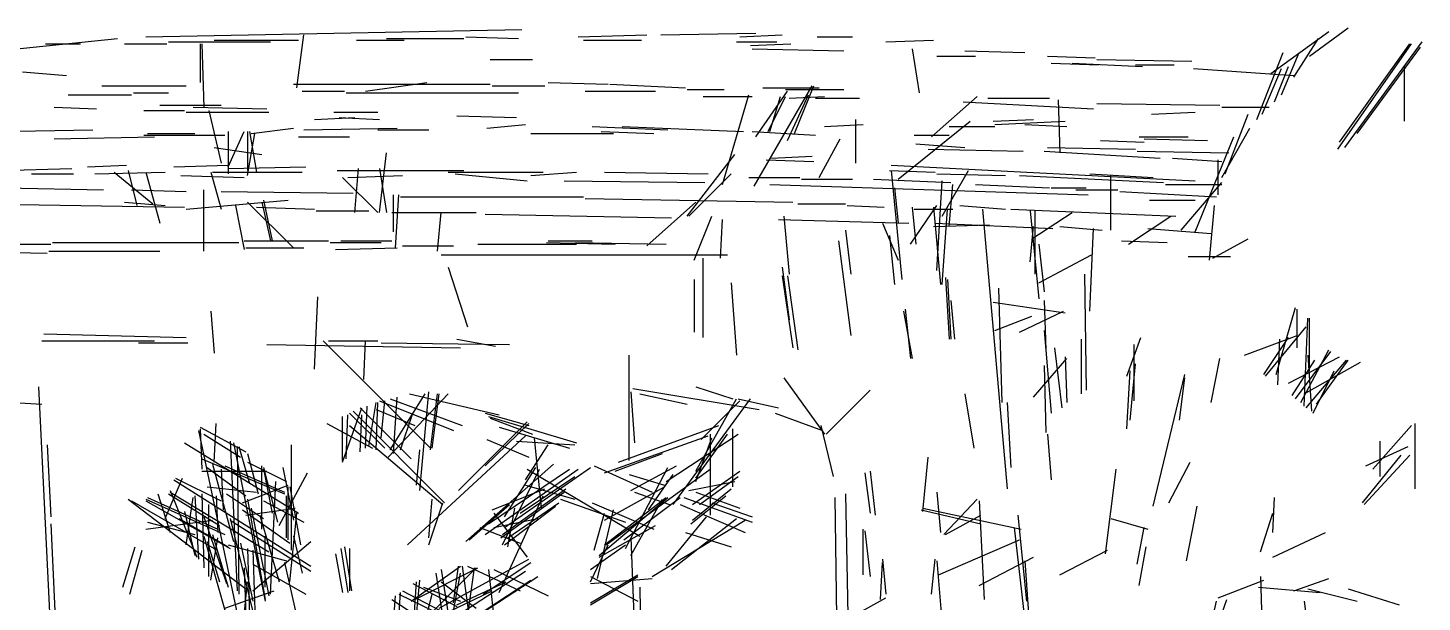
# Model space of a CAD drawing. Header units: metres. Extents: x 0 to 320, y 574 to 1000.
# Drawn here: x 121.2 to 319.5, y 917.6 to 999.2 of the extents above; entities that cross this region are included whole.
import ezdxf

# ---------------------------------------------------------------- set-up
doc = ezdxf.new("R2010")
doc.units = ezdxf.units.M
for name, color, linetype in [('BRIDGE', 6, 'Continuous'), ('CREASE', 3, 'Continuous'), ('CUT', 7, 'Continuous'), ('FOLD', 1, 'Continuous'), ('SLOT', 5, 'Continuous')]:
    doc.layers.add(name, color=color, linetype=linetype)

msp = doc.modelspace()

# ---------------------------------------------------------------- linework, layer by layer
at = {"layer": 'BRIDGE'}
for p, q in [((127, 989.75), (136, 989.75)), ((147, 987.5), (148.75, 980)), ((162, 986.25), (167.75, 986.5)), ((147.75, 982.25), (154.5, 981.25)), ((166.75, 978), (174.5, 978.25)), ((243.75, 979), (250.25, 978.75)), ((289.25, 966.25), (290, 974)), ((268, 971), (274, 970.5)), ((152.25, 968), (160.5, 968)), ((174.5, 968.25), (181.75, 968.25)), ((297, 950), (300.5, 955.25)), ((265.75, 951.25), (266, 941.75)), ((157.75, 923.25), (159.5, 915.5)), ((186.25, 916.5), (192.75, 920.75))]:
    msp.add_line(p, q, dxfattribs=at)
at = {"layer": 'CREASE'}
for p, q in [((303.5, 995.25), (309, 999.25)), ((147.75, 997.5), (159.75, 997.5)), ((159.5, 990.75), (160.5, 998.25)), ((168, 997.5), (174.75, 997.5)), ((183.5, 998), (191, 997.75)), ((199.5, 998), (209.25, 998.25)), ((200.25, 997.5), (208.5, 997.5)), ((222.5, 998), (228.5, 998.25)), ((243.25, 997.25), (250, 997.5)), ((301.25, 992.25), (304.75, 997.75)), ((135, 997), (141, 997)), ((145.75, 997), (145.75, 991.5)), ((146, 997), (146.25, 988)), ((224, 996.75), (229.75, 997)), ((224.25, 996.25), (237.25, 996)), ((250.5, 995.25), (256, 995.25)), ((254.5, 996), (263, 995.75)), ((266.25, 995.25), (273, 995)), ((296, 986.25), (299.75, 995.75)), ((266.75, 994.25), (273.5, 994)), ((269.75, 994.25), (279.75, 993.75)), ((278.75, 994), (284.25, 994)), ((287, 993.5), (301.25, 992.5)), ((296.75, 987), (299.5, 993.5)), ((317, 986), (317, 993.75)), ((169.25, 990.25), (178, 991.5)), ((200.5, 990.25), (210.5, 990.25)), ((224.75, 983.75), (229.25, 990.25)), ((225.75, 990.75), (233.75, 990.75)), ((229, 990.5), (237.25, 990.5)), ((229.5, 989.25), (234.5, 989.5)), ((249.75, 983.75), (256.25, 989.5)), ((140, 988.25), (148.75, 988.25)), ((144.75, 988), (155.25, 987.75)), ((165.5, 986.5), (171.25, 986.25)), ((182.25, 986.75), (190.75, 986.5)), ((258.75, 985.5), (268.75, 986)), ((281, 987), (287.25, 987.25)), ((291.5, 978.5), (294.75, 987)), ((137.75, 984), (149.25, 984)), ((149.75, 984.5), (149.75, 978.5)), ((152.5, 978.25), (153.5, 984.25)), ((171, 984.75), (178.25, 984.75)), ((192.75, 984.25), (204.5, 984.25)), ((202.75, 984.5), (210.25, 984.25)), ((280, 983.5), (289, 983.25)), ((291, 978), (295, 985)), ((171.25, 973), (172.25, 981.5)), ((142, 979.5), (149.75, 979.75)), ((149.75, 979.25), (160.75, 979.5)), ((215, 972.5), (221.75, 981.25)), ((290.5, 975.5), (290.5, 980.5)), ((117.25, 979), (127.5, 979.25)), ((130.75, 978.5), (140.75, 978.75)), ((135.5, 979), (136.75, 974)), ((138, 978.75), (140, 971.5)), ((143, 978.25), (152, 978)), ((215.25, 972.5), (221.25, 978.5)), ((244, 979), (245.5, 963.5)), ((250.5, 978.5), (260.25, 978.25)), ((251.25, 972.5), (255, 979)), ((275.25, 970.5), (275.25, 978.25)), ((146.25, 967.5), (146.25, 976.25)), ((173.25, 970.25), (173.25, 975.5)), ((173.5, 968), (174, 975.5)), ((244.5, 976.5), (245, 971.5)), ((266.75, 976.5), (271.75, 976.5)), ((283, 977), (291, 977)), ((285.25, 970.5), (291, 977.25)), ((112.75, 974.25), (143.5, 973.75)), ((135, 974.5), (140.75, 974)), ((143.75, 973.5), (158.25, 974.75)), ((152.5, 974.5), (159, 968)), ((153.75, 973.75), (162, 973.5)), ((209.25, 968.25), (216.25, 974.5)), ((247, 973.75), (247.5, 968.5)), ((250, 973.75), (251, 962.75)), ((251.25, 962.75), (252, 973.5)), ((173, 973), (185, 973)), ((219.75, 966.5), (220, 972)), ((228.75, 972.5), (229.5, 964.25)), ((264.5, 964.25), (264.5, 973.25)), ((237.5, 970.5), (238.25, 964.25)), ((250, 971), (258, 971.25)), ((280.5, 970.75), (289.5, 970)), ((93, 967.75), (124, 967.25)), ((111.5, 968.5), (124.5, 968.5)), ((124.25, 967.5), (140, 967.5)), ((152, 969), (164, 969)), ((165, 967.75), (173.75, 968)), ((195, 968.75), (204.75, 968.5)), ((265, 968.5), (265.75, 961.75)), ((276.75, 969), (283.25, 968.75)), ((289.75, 966.5), (294.75, 969.25)), ((180, 967), (220.75, 967)), ((265, 963), (272.5, 967)), ((181, 965.25), (183.75, 956.75)), ((228.5, 965.25), (229.5, 957.75)), ((228.5, 964), (230, 953.75)), ((229.25, 964), (230.75, 953.5)), ((251.75, 963.75), (252.25, 955)), ((252, 963.5), (252.5, 955)), ((221.25, 963), (222, 952.75)), ((162, 950.75), (162.5, 961)), ((265.75, 960.5), (266, 953.5)), ((245.75, 959), (247, 952.25)), ((246, 959.25), (246.75, 952.25)), ((262.25, 956), (268.5, 959)), ((298.75, 950), (301.5, 959.5)), ((301.75, 953.75), (301.75, 959.25)), ((297.25, 949.75), (303, 956.75)), ((123.25, 954.75), (139.25, 954.75)), ((137, 954.5), (144, 954.5)), ((155.25, 954.25), (182.75, 953.75)), ((169, 949.25), (169.25, 954.75)), ((171.5, 954.5), (189.75, 954.25)), ((277.5, 949.75), (279.5, 955.25)), ((278.5, 954.25), (278.5, 946.25)), ((294.25, 952.75), (301.75, 955.5)), ((300.5, 948.75), (307.75, 952.5)), ((301.5, 946.5), (306.5, 953.25)), ((302.25, 946), (306.25, 953.5)), ((302.75, 947.25), (310.75, 951.75)), ((303, 945.25), (308.75, 952)), ((303.25, 952.75), (303.75, 944.75)), ((304.5, 945.75), (309, 952)), ((277.5, 942.25), (278, 950.5)), ((278, 943.5), (278.75, 951.5)), ((304, 944.5), (307, 950.5)), ((228.75, 949.5), (234.5, 941.5)), ((285, 943.5), (285.75, 949.5)), ((114.75, 946.25), (123.25, 945.75)), ((171.25, 946.25), (181.75, 942)), ((172.5, 938.25), (181, 947.25)), ((172.75, 939.25), (177.75, 947.25)), ((172.75, 946.5), (183, 942.75)), ((173.25, 938.75), (173.75, 946.75)), ((175.5, 947.25), (188.25, 944.25)), ((178.5, 939.25), (179.5, 947.25)), ((178.75, 939.5), (179.75, 947.25)), ((207, 947.5), (207.5, 940.25)), ((208.25, 947.25), (215, 945.75)), ((216.25, 936.25), (222, 946.5)), ((217, 940.75), (222.5, 946.25)), ((254.5, 947.25), (255.75, 939.5)), ((260.5, 946), (261, 936.75)), ((166, 937.5), (168.75, 945.25)), ((166.5, 938), (166.75, 944.25)), ((167, 944.5), (172, 939.5)), ((168.5, 945.25), (175.75, 938)), ((168.5, 939), (168.75, 944.25)), ((170.75, 945), (176.25, 942.75)), ((186.25, 944.5), (192.5, 942.75)), ((187, 943.75), (193, 941.5)), ((227.5, 944.5), (234.25, 942)), ((145.5, 942), (152.75, 907.75)), ((145.75, 942.25), (146, 936.5)), ((163.75, 943), (170.25, 939.5)), ((182.5, 933.5), (192.25, 943.25)), ((186.25, 937), (192.5, 943)), ((188.25, 942.5), (198.25, 939.5)), ((221.5, 934), (221.5, 942.25)), ((312.5, 936.5), (318, 942.75)), ((318.5, 933.75), (318.5, 943)), ((124, 940), (124.5, 929.75)), ((158.75, 925), (158.75, 940)), ((190.75, 940.5), (199, 940)), ((192, 935), (195.25, 940)), ((193.25, 941), (194.25, 931)), ((203.25, 936), (218, 941.25)), ((212, 934.75), (222.25, 941.5)), ((216.25, 935.25), (220.75, 941.5)), ((218.25, 941.5), (218.25, 930)), ((152.5, 938.75), (154, 933)), ((248.5, 930.5), (249.25, 938.25)), ((311.25, 931.5), (317.75, 938.5)), ((146, 936.25), (155.25, 936.25)), ((147.5, 937.25), (150.5, 926.25)), ((149.25, 937), (157.75, 933.25)), ((152.5, 937.5), (158, 934.75)), ((154.5, 928), (154.5, 937)), ((154.75, 936.75), (156.75, 929)), ((157, 928.5), (161, 936)), ((157.5, 936.75), (159, 929.25)), ((186.75, 928.75), (198.25, 936.5)), ((188.75, 925.75), (194, 936.5)), ((189, 929.75), (193.5, 936.75)), ((201.75, 937), (210, 933.25)), ((206.75, 935.75), (211.75, 934.25)), ((215.75, 931.5), (222.5, 936.25)), ((274.5, 924.5), (276, 936.5)), ((140.75, 929.5), (143.25, 935.25)), ((158.25, 926.5), (158.25, 934)), ((158.5, 934), (160, 925.75)), ((191.25, 930.25), (199, 935.5)), ((203.25, 929.25), (211.75, 934)), ((136, 932), (147.75, 925.25)), ((138, 932.25), (149.25, 927.25)), ((138.25, 932.5), (148.25, 928)), ((141.25, 933), (148.5, 928.5)), ((141.5, 933.5), (145.25, 924)), ((145, 932.75), (145.5, 923.75)), ((146, 933), (146.25, 922.5)), ((154.75, 932), (160.5, 929)), ((158, 926.75), (158, 932.75)), ((187.25, 930.75), (194.75, 933.75)), ((188.5, 926.75), (197.5, 933.25)), ((188.75, 927.25), (197.75, 933.75)), ((197, 932.25), (206.25, 929)), ((203.25, 925.75), (212, 932.5)), ((206, 926.5), (214, 932.5)), ((207, 924.25), (211.5, 932.25)), ((214.5, 932.5), (224.25, 929)), ((298.25, 927.5), (298.5, 932.5)), ((143.5, 930.5), (145, 924.25)), ((147, 921.25), (147, 931.5)), ((151.75, 930.75), (158.5, 926)), ((154.25, 930), (157, 920.5)), ((158.5, 920.5), (159.5, 930.25)), ((184, 926.5), (189.75, 931.5)), ((187.5, 930.25), (192.25, 924)), ((189, 925.75), (196.25, 931.25)), ((189.5, 926.75), (196.75, 931.75)), ((189.5, 925.5), (190.5, 931)), ((201.5, 931.75), (210.25, 928)), ((201.75, 925), (203.25, 930.25)), ((202.25, 921), (204.5, 930.75)), ((214, 931.5), (223.25, 927.5)), ((248.25, 930.75), (256.75, 928.75)), ((262, 930), (263.25, 917.75)), ((286, 923.5), (287.5, 931.25)), ((124.5, 928.75), (125.75, 901.5)), ((138, 928), (147.5, 929.25)), ((142.75, 929.5), (149.75, 925.5)), ((146.25, 929.75), (149.5, 920.25)), ((185.5, 928.25), (191.25, 926)), ((202.5, 924), (210.5, 928.5)), ((212, 922.75), (217.75, 929.75)), ((212.75, 922.25), (222, 929.5)), ((275.25, 929.5), (280.5, 928)), ((146.25, 927), (149.25, 916.5)), ((146.75, 926.25), (148.5, 920.5)), ((147.25, 920.75), (148.25, 926.75)), ((147.5, 927.25), (149.75, 919.75)), ((151.5, 926), (153.25, 917.75)), ((153.25, 919.25), (161.5, 926.25)), ((240.25, 927.75), (241, 921.25)), ((298.25, 924), (305.75, 927.5)), ((135.75, 918.75), (137.5, 925)), ((149.75, 925.75), (158, 923.5)), ((152.5, 925.25), (152.75, 915.75)), ((153.25, 925), (153.5, 916.5)), ((201.25, 920.5), (203.75, 925.75)), ((256.5, 920), (264.25, 924)), ((268, 921.5), (274.75, 925)), ((152, 922.5), (152.25, 915.5)), ((153.25, 923), (160.75, 918.75)), ((175.75, 917.75), (182.75, 922.75)), ((176.25, 918), (185.25, 922.5)), ((180, 922.25), (181.75, 911.5)), ((183.5, 913.75), (184.75, 922.5)), ((183.75, 922.75), (191.25, 919.25)), ((186, 918.75), (192.75, 923.25)), ((186.75, 922.25), (187.75, 913.25)), ((187.5, 922.25), (195.25, 918.5)), ((250.5, 923.5), (251.5, 911.5)), ((263, 923.5), (264, 909.5)), ((175.75, 908.25), (176.5, 920.5)), ((176.25, 913), (177, 920.75)), ((179.25, 921.75), (181, 910.5)), ((180.5, 909.5), (182.75, 921.75)), ((182.25, 917.25), (189.25, 920.5)), ((201.25, 917.5), (208, 921.5)), ((201.25, 917.25), (208, 921.25)), ((201.25, 921.25), (208, 917.75)), ((201.25, 920.25), (210, 921)), ((290.5, 918.25), (297, 920.75)), ((296.5, 921.25), (296.75, 912.75)), ((172.75, 907.75), (173.5, 918.5)), ((173, 918), (182.25, 912)), ((173.5, 908), (174.25, 919)), ((174, 918.75), (183.75, 914)), ((176, 908.25), (178.75, 918.75)), ((177.5, 919.75), (182.75, 917.75)), ((178.5, 915), (187.25, 919.25)), ((208.25, 919.75), (208.5, 904.5)), ((236.5, 914.5), (243.25, 918.25)), ((289.25, 911), (291.75, 918)), ((296.25, 919.75), (305, 919)), ((303.25, 919.5), (310.25, 917.75))]:
    msp.add_line(p, q, dxfattribs=at)
at = {"layer": 'CUT'}
for p, q in [((308.5, 982.25), (319.5, 997.25)), ((310.25, 984.25), (319.25, 996.5)), ((159, 991.25), (187, 991.25)), ((195.25, 991.5), (203.75, 991.25)), ((204, 991.25), (214.75, 990.75)), ((166.5, 990), (191, 990)), ((220, 977), (223.75, 989.75)), ((224.5, 976.75), (232.75, 991)), ((267.75, 989), (268, 981.5)), ((273.25, 988.5), (290.75, 988.25)), ((245, 977.75), (255.25, 986)), ((114.5, 984.5), (130.5, 984.75)), ((125, 983.5), (139.25, 983.75)), ((160.5, 984.75), (173.75, 985)), ((201.5, 985.25), (212.25, 984.75)), ((205.75, 985.25), (223, 984.5)), ((287.25, 970.25), (292.75, 983.75)), ((249.25, 982), (262.75, 981.75)), ((265.75, 981.75), (282.25, 980.75)), ((266.25, 982.25), (278.75, 982)), ((279, 981.75), (292, 981.5)), ((244, 979.75), (287.25, 977.5)), ((147.5, 978.75), (160.25, 978.75)), ((165.25, 979), (183.25, 979)), ((197.5, 977.5), (217.5, 977.25)), ((203.25, 978.75), (218, 978.5)), ((241.5, 977.75), (252.5, 977.25)), ((262.25, 978.25), (282.75, 977.25)), ((272.25, 978.5), (281.25, 978)), ((118, 976.5), (132, 976.25)), ((136, 976.25), (143.75, 976)), ((148.75, 976), (167.5, 975.75)), ((226.75, 977), (272, 975.5)), ((256, 977), (266.5, 976.5)), ((174.25, 975.25), (200.25, 975.25)), ((200.5, 975), (230, 974.5)), ((257, 973.5), (260.5, 933.75)), ((261, 973.5), (284.5, 972.5)), ((186.25, 972.75), (212.75, 972.25)), ((228, 972), (246.5, 971.5)), ((124.75, 968.75), (151.25, 968.75)), ((185.25, 968.5), (199.25, 968.5)), ((199, 968.75), (212, 968.5)), ((259.25, 962.25), (259.75, 946)), ((302.75, 945.5), (303.25, 958)), ((163.25, 954.75), (178.5, 939.5)), ((267.25, 953.75), (268.25, 945.25)), ((271, 955), (271, 947.25)), ((281.25, 931.25), (285.75, 950)), ((207.25, 948), (225.25, 945)), ((234.75, 941.5), (241, 947.75)), ((177, 933.5), (178.25, 947.5)), ((213, 931.5), (224, 946.5)), ((167.5, 944.75), (180.5, 931.75)), ((186.75, 944), (199.25, 940.25)), ((205.25, 937.5), (219.5, 942.75)), ((143.5, 940.25), (159.75, 930.25)), ((150, 940.5), (151, 919.25)), ((150.5, 940.25), (155, 917.75)), ((151, 939.75), (151.25, 918.75)), ((175.25, 925.75), (192, 941.25)), ((146, 938), (157.75, 933)), ((311, 931.75), (316.5, 938.5)), ((183.5, 926.25), (196, 937.25)), ((186.25, 927.25), (199.5, 936.5)), ((189, 928.25), (201.25, 936.75)), ((192.25, 936.5), (208.25, 927)), ((203.5, 925.75), (218.25, 936.5)), ((206.25, 925.25), (212.25, 936.75)), ((142, 935), (161.5, 922.75)), ((155.75, 918.75), (156.5, 934.75)), ((138, 932), (150, 925.25)), ((141.5, 933.25), (155.5, 924.75)), ((152.5, 932.25), (155, 918)), ((188.25, 919), (194.5, 932.75)), ((202.5, 924.25), (212.25, 932.5)), ((256.5, 932), (257.25, 918)), ((153, 931), (155.5, 918.5)), ((248.5, 931), (262.5, 928)), ((150, 929.5), (153.25, 916.25)), ((150, 929.25), (161.5, 922)), ((210, 921.25), (223.25, 929.25)), ((261.5, 928.25), (264, 906.25)), ((207, 926.75), (208.75, 879.5)), ((250.75, 921.5), (262.25, 926.5)), ((174.5, 912), (185, 922.5)), ((176.5, 912), (192, 922)), ((179.75, 916.75), (192.5, 923.75)), ((178.75, 911.5), (193.75, 921.25)), ((174.5, 919.25), (186.5, 913)), ((309, 919.5), (316.25, 917.25)), ((288.25, 908.5), (290.25, 917.75))]:
    msp.add_line(p, q, dxfattribs=at)
at = {"layer": 'FOLD'}
for p, q in [((98, 994), (134, 997.75)), ((138, 998), (191.5, 999)), ((141.25, 997.25), (155.75, 997.25)), ((211.25, 998.25), (224.75, 998.5)), ((222, 997.25), (227.75, 997.25)), ((298, 992.75), (306.25, 998.75)), ((123.75, 997), (128.75, 997)), ((307.5, 982), (318, 997)), ((307.75, 983), (317.75, 997)), ((273.25, 994.75), (286.75, 994.5)), ((131.75, 991), (143.75, 991)), ((215, 990.5), (220.25, 990.5)), ((254.25, 988.75), (272.75, 987.75)), ((257.75, 989.25), (266.5, 989.25)), ((224.25, 984.5), (233.25, 984)), ((181, 978.75), (194.5, 978.75)), ((182, 978.5), (192.25, 977.5)), ((192.75, 978.25), (199.25, 978.75)), ((250.5, 964.75), (251.25, 977.5)), ((276.5, 976), (290.25, 975.25)), ((250.25, 971.5), (267, 970.75)), ((263.75, 973.25), (265, 960.75)), ((263.75, 966), (264.25, 971)), ((272.25, 959), (272.75, 970.75)), ((236.5, 969), (238.25, 955.5)), ((216, 963.5), (216, 956)), ((271.5, 964.25), (271.75, 947.75)), ((123.5, 955.75), (143.75, 955.25)), ((265.75, 956.25), (266.75, 944.5)), ((164, 954.75), (171, 954.75)), ((206.75, 937.75), (206.75, 952.75)), ((122.75, 948.25), (124.75, 907.5)), ((167, 942.75), (180.25, 931.5)), ((266.25, 941.5), (266.75, 935)), ((135.5, 932.25), (152.25, 919.5)), ((236, 932.5), (236.25, 915.5)), ((237.5, 933), (238, 907.25)), ((134.75, 919.75), (136.5, 925.5)), ((302.75, 917.75), (303.5, 911.5))]:
    msp.add_line(p, q, dxfattribs=at)
at = {"layer": 'SLOT'}
for p, q in [((172.25, 997.75), (183.25, 997.75)), ((233.5, 998), (238.5, 998)), ((247, 996.25), (248, 990)), ((299.5, 989.75), (302, 995.75)), ((187, 994.75), (193, 994.75)), ((298.5, 988.75), (300.5, 993.75)), ((120.5, 993), (126.75, 992.5)), ((136.25, 990), (141.25, 990)), ((160.25, 990.25), (166.25, 990.25)), ((187.25, 991), (194.75, 991)), ((217.25, 989.5), (224.25, 989.5)), ((226.5, 984.5), (229, 989.5)), ((226.75, 984.5), (228.25, 989.5)), ((229.25, 983.25), (232.25, 989.75)), ((230.25, 984.25), (233, 991)), ((125, 988), (131, 987.75)), ((137.75, 987.5), (143.5, 987.5)), ((233.25, 989.25), (239.5, 989.25)), ((291, 988), (297.75, 988)), ((143.75, 987.25), (155.5, 987.25)), ((164.75, 987.25), (171, 987.25)), ((186.5, 985), (192, 985.5)), ((234.5, 985.25), (240, 985.5)), ((239, 980), (239, 986.25)), ((258.5, 986), (264.25, 986.25)), ((263, 985.5), (269, 985.25)), ((138.25, 984.25), (145, 984.25)), ((149.75, 979.5), (152, 984.5)), ((152.5, 984.5), (152.5, 979)), ((152.75, 984.5), (153.75, 978.75)), ((153, 984.25), (159, 985)), ((159.75, 983.75), (167, 983.75)), ((233.75, 978), (236.75, 983.5)), ((247.25, 984), (252.25, 984)), ((252.25, 985.25), (258.75, 985.25)), ((279.25, 983.75), (286.25, 983.75)), ((247.5, 982.75), (254.5, 982.25)), ((273.75, 983.25), (280, 983)), ((129.75, 979.5), (135.25, 979.75)), ((226.25, 980.5), (233, 980.25)), ((227, 980.75), (232.75, 981)), ((284, 980.75), (291, 980.25)), ((121.75, 978.5), (127.75, 978.5)), ((133.5, 978.75), (139, 974.25)), ((147.25, 978.75), (148.75, 973.5)), ((166, 978), (171, 973)), ((167.75, 973), (168.25, 979.25)), ((171.25, 979.25), (172.25, 973)), ((223.75, 978), (231, 978)), ((231.25, 977.75), (238.5, 977.75)), ((252.25, 971), (252.75, 977)), ((270.25, 976.25), (276.25, 976.25)), ((150.75, 974), (152, 967.75)), ((154.5, 974.5), (155.75, 969)), ((154.75, 974.75), (156, 969)), ((230.75, 974.25), (237.5, 974.25)), ((237.75, 974), (243, 973.75)), ((246.75, 968.5), (250.5, 974)), ((247.25, 973.5), (252.75, 973.5)), ((253.75, 974), (260.25, 973.5)), ((280.75, 974.75), (287.25, 974.75)), ((162.25, 973.25), (169.75, 973.25)), ((179.5, 967.5), (180, 973)), ((216, 966.25), (218.5, 972.5)), ((242.75, 971.5), (245, 966.25)), ((264, 969.25), (269.75, 973)), ((277.75, 968.5), (283.75, 972.5)), ((243.75, 969.75), (244.5, 962.75)), ((164.25, 968.75), (171.5, 968.75)), ((165.75, 969), (173, 969)), ((195.25, 969), (201.5, 969)), ((217.25, 955.25), (217.25, 966.5)), ((286.25, 966.75), (292.25, 966.75)), ((252.5, 960.5), (253, 955)), ((258.5, 960.25), (268.75, 958.75)), ((147.25, 959), (147.75, 953)), ((258.75, 956.25), (264, 958.25)), ((303.5, 950.5), (303.5, 958)), ((182.25, 955), (187.75, 954)), ((299, 948.5), (299.25, 955)), ((264.25, 946.75), (269, 952.25)), ((268.75, 952.5), (269, 946)), ((289.5, 946), (290.75, 952.25)), ((301, 947), (304.25, 952)), ((216.25, 948.25), (221.5, 946.5)), ((169.75, 939.75), (170.75, 946)), ((170.75, 939.25), (171, 946)), ((171.5, 941), (172, 946.25)), ((222.25, 946.5), (228, 945.25)), ((166, 937.75), (166, 944)), ((169.25, 939.5), (169.5, 945.5)), ((174.25, 939.25), (176, 944.5)), ((145.75, 942.5), (152.25, 939)), ((147.75, 937.5), (148, 943)), ((234, 942.75), (235.75, 935.5)), ((146.25, 941.5), (151.5, 938.25)), ((151.25, 939.75), (152.75, 934.5)), ((186.5, 940.75), (192.5, 938.25)), ((216.25, 934.75), (218.5, 941)), ((311.5, 937), (317.5, 939.75)), ((313.5, 940.5), (313.5, 935.5)), ((176.5, 934.25), (177, 939.25)), ((204.75, 936.25), (211.5, 938.75)), ((146.75, 936.75), (152.25, 932.75)), ((148.75, 936.5), (149, 930.75)), ((154.75, 936.5), (156, 930.25)), ((207, 933.5), (213.5, 937)), ((209.5, 930.75), (213, 935.75)), ((240.25, 936), (241, 930.25)), ((241, 936.25), (241.75, 930)), ((283.5, 931.75), (286.5, 937.5)), ((142.25, 935.25), (148.75, 932)), ((146.75, 934), (153.75, 933.25)), ((151.75, 931.75), (158.25, 934.25)), ((192, 934.25), (199, 932.25)), ((215.25, 933.5), (221.75, 934.75)), ((216.75, 931.5), (222.25, 935.5)), ((139.75, 933), (141.5, 927.5)), ((143.75, 925.75), (144.75, 932.5)), ((148, 932.75), (148.25, 927.5)), ((149.5, 933), (154.75, 929.5)), ((178.25, 926.75), (178.75, 932.25)), ((207.5, 933.25), (212.5, 931.5)), ((215.5, 928.75), (220.5, 932.75)), ((215.75, 929.25), (221.25, 933.75)), ((216.25, 933.25), (222.5, 931)), ((250.5, 933.25), (251, 927.5)), ((251.5, 927.25), (256.25, 932.25)), ((152.25, 930), (159.25, 931)), ((178.25, 925.75), (180.25, 931.75)), ((218.5, 931.75), (224.25, 929.75)), ((251.75, 927.25), (256.75, 930)), ((296.5, 924.75), (298.25, 930.25)), ((138.25, 929), (145, 927.25)), ((187.5, 928.25), (193.75, 929.5)), ((240, 921.5), (240, 928)), ((279, 923), (280, 928.25)), ((155, 919.75), (155, 927)), ((159, 927), (160.25, 921.75)), ((214.75, 927.5), (221.25, 925.5)), ((165, 924.5), (166, 919)), ((165.75, 925.25), (166.75, 919)), ((166.25, 925.5), (167.25, 919.25)), ((167, 925.25), (167, 919.25)), ((201.25, 922.25), (206.25, 925.75)), ((279.25, 920), (280.25, 925.5)), ((181.75, 917.5), (182.5, 922.75)), ((183, 922.75), (184, 915.5)), ((242.5, 918), (242.75, 923.25)), ((242.75, 923.75), (243.25, 918.75)), ((249.75, 918.75), (250.25, 923.75)), ((151.75, 913.25), (152.5, 920.5)), ((176, 920.25), (182.25, 917)), ((180, 920.5), (185, 916.75)), ((301.25, 919.25), (306.25, 921)), ((149.25, 916.75), (156.25, 919.25))]:
    msp.add_line(p, q, dxfattribs=at)

doc.saveas('drawing.dxf')
